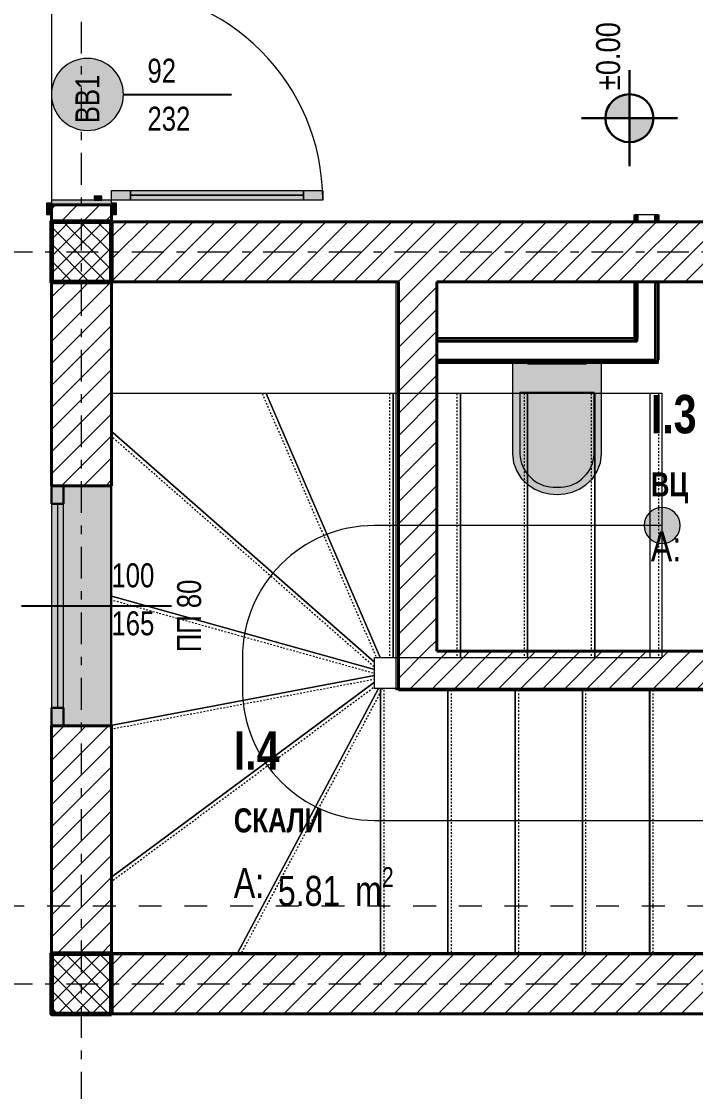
# Model space of a CAD drawing. Extents: x -1929 to 256751, y -18317 to 36108.
# Drawn here: x 59787 to 62595, y 7504 to 11962 of the extents above; entities that cross this region are included whole.
import ezdxf

# ---------------------------------------------------------------- set-up
doc = ezdxf.new("R2010")
doc.units = 0
doc.header["$LTSCALE"] = 5
doc.header["$MEASUREMENT"] = 0
doc.set_wipeout_variables(frame=1)
for name, pattern in [('- Двойно прекъснати линии', [1093.611073, 529.166651, -211.666656, 141.111112, -211.666656]), ('- Прекъснати линия', [423.333333, 211.666667, -211.666667]), ('Small Dashed', [282.222222, 141.111111, -141.111111]), ('Wipeout_Contour', [100000, 0, -100000])]:
    doc.linetypes.add(name, pattern=pattern)
for name, color, linetype in [('1 _ Конструкция - Недефинирани обекти.Structural - Bearing', 7, 'Continuous'), ('1 _ Плочи - Основни.Structural - Bearing', 7, 'Continuous'), ('1 _ Преградни_Стени - Външни .Non Structural - Bearing', 7, 'Continuous'), ('6 _ - Конструктивни оси.Dimensioning', 7, 'Continuous'), ('6 _ - Размери - Нива.Dimensioning', 7, 'Continuous'), ('Marker - Section', 7, 'Continuous'), ('Model Unit - Zone', 7, 'Continuous'), ('Structural - Bearing', 7, 'Continuous'), ('Structural - Stair & Railing', 7, 'Continuous')]:
    doc.layers.add(name, color=color, linetype=linetype)
doc.layers.add('3 _ - Обзавеждане - Вътрешно.Furniture', color=7, linetype='Continuous', true_color=0x6b6157)
doc.styles.add('GENERATED_STYLE_4', font='arial.ttf')
doc.styles.add('GENERATED_STYLE_5', font='arialbd.ttf')
doc.styles.add('GENERATED_STYLE_6', font='Cambria Math.ttf')
pattern_1 = [(45, (3052, 9842.58), (-45.961934, 45.961934), [])]
pattern_2 = [(180, (3052, 9842.58), (0, 99.99999), [0, -14.999998])]
pattern_3 = [(90, (3052, 9842.58), (-99.99999, 0), [0, -14.999998])]
pattern_4 = [(45, (3051.997, 9842.58), (-35.355335, 35.355335), []), (135, (3051.997, 9842.58), (35.355335, 35.355335), [])]

msp = doc.modelspace()

# ---------------------------------------------------------------- hatches: boundary and pattern name
at = {"layer": '1 _ Преградни_Стени - Външни .Non Structural - Bearing', "linetype": 'Continuous', "lineweight": 0, "true_color": 0xdedede}
for points in [[(62352.3, 11128.1), (62352.3, 11157), (62340.3, 11157), (62340.3, 11128.1)], [(62440.3, 11128.1), (62440.3, 11157), (62428.3, 11157), (62428.3, 11128.1)], [(62340.3, 10878.1), (62340.3, 10641.1), (62352.3, 10641.1), (62352.3, 10878.1)], [(62428.3, 10878.1), (62428.3, 10553.1), (62440.3, 10553.1), (62440.3, 10878.1)], [(62340.3, 10641.1), (61517.8, 10641.1), (61517.8, 10629.1), (62340.3, 10629.1)], [(62340.3, 10641.1), (62352.3, 10629.1), (62352.3, 10641.1)], [(62340.3, 10641.1), (62340.3, 10629.1), (62352.3, 10629.1)], [(62428.3, 10553.1), (61517.8, 10553.1), (61517.8, 10541.1), (62428.3, 10541.1)], [(62428.3, 10553.1), (62440.3, 10541.1), (62440.3, 10553.1)], [(62428.3, 10553.1), (62428.3, 10541.1), (62440.3, 10541.1)]]:
    msp.add_hatch(color=254, dxfattribs=at).paths.add_polyline_path(points)
at = {"layer": '1 _ Преградни_Стени - Външни .Non Structural - Bearing', "linetype": 'Continuous', "lineweight": 15}
h = msp.add_hatch(dxfattribs=at)
h.set_pattern_fill('8_ГИПС_02_0001', color=256, scale=0.5, style=0, pattern_type=2)
h.set_pattern_definition(pattern_3)
h.paths.add_polyline_path([(62352.3, 11128.1), (62352.3, 11157), (62340.3, 11157), (62340.3, 11128.1)])
h = msp.add_hatch(dxfattribs=at)
h.set_pattern_fill('8_ГИПС_02_0001', color=256, scale=0.5, style=0, pattern_type=2)
h.set_pattern_definition(pattern_3)
h.paths.add_polyline_path([(62340.3, 10878.1), (62340.3, 10641.1), (62352.3, 10641.1), (62352.3, 10878.1)])
h = msp.add_hatch(dxfattribs=at)
h.set_pattern_fill('8_ГИПС_02_0001', color=256, scale=0.5, style=0, pattern_type=2)
h.set_pattern_definition(pattern_2)
h.paths.add_polyline_path([(62428.3, 10553.1), (61517.8, 10553.1), (61517.8, 10541.1), (62428.3, 10541.1)])
h = msp.add_hatch(dxfattribs=at)
h.set_pattern_fill('8_ГИПС_02_0001', color=256, scale=0.5, style=0, pattern_type=2)
h.set_pattern_definition(pattern_2)
h.paths.add_polyline_path([(62428.3, 10553.1), (62428.3, 10541.1), (62440.3, 10541.1)])
at = {"layer": '3 _ - Обзавеждане - Вътрешно.Furniture', "linetype": 'Continuous', "lineweight": 0, "true_color": 0xdedede}
for points in [[(62203, 10161.1), (62203, 10541.1), (61833, 10541.1), (61833, 10161.1), (61837.3, 10123.7), (61850.1, 10088.4), (61870.7, 10056.9), (61898, 10031.1), (61925.2, 10013.9), (61954.7, 10001.3), (61985.9, 9993.6), (62018, 9991.1), (62050, 9993.6), (62081.2, 10001.3), (62110.8, 10013.9), (62138, 10031.1), (62165.2, 10056.9), (62185.8, 10088.4), (62198.6, 10123.7)], [(62141, 10541.1), (61895, 10541.1), (61895, 10536.1), (62141, 10536.1)]]:
    msp.add_hatch(color=254, dxfattribs=at).paths.add_polyline_path(points)
at = {"layer": '6 _ - Размери - Нива.Dimensioning', "linetype": 'Continuous', "lineweight": 50}
for points in [[(62319.5, 11559.2), (62319.5, 11659.2), (62281.3, 11651.6), (62248.8, 11629.9), (62227.1, 11597.5), (62219.5, 11559.2)], [(62319.5, 11559.2), (62319.5, 11459.2), (62357.8, 11466.8), (62390.2, 11488.5), (62411.9, 11520.9), (62419.5, 11559.2)]]:
    msp.add_hatch(color=256, dxfattribs=at).paths.add_polyline_path(points)
at = {"layer": 'Structural - Bearing', "linetype": 'Continuous', "lineweight": 0, "true_color": 0xdedede}
for points in [[(60062.3, 11808.1, 1), (60062.3, 11508.1, 1)], [(60162.3, 11258.1), (60162.3, 11218.1), (60242.3, 11218.1), (60242.3, 11258.1)], [(60962.3, 11238.1), (60962.3, 11258.1), (60242.3, 11258.1), (60242.3, 11238.1)], [(60962.3, 11218.1), (60962.3, 11238.1), (60242.3, 11238.1), (60242.3, 11218.1)], [(61042.3, 11218.1), (61042.3, 11258.1), (60962.3, 11258.1), (60962.3, 11218.1)], [(59912.3, 11206.1), (59893.3, 11206.1), (59893.3, 11156.1), (59912.3, 11156.1)], [(59912.3, 11198.1), (60162.3, 11198.1), (60162.3, 11218.1), (59912.3, 11218.1)], [(60122.3, 11218.1), (60122.3, 11234.1), (60090.3, 11234.1), (60090.3, 11218.1)], [(60181.3, 11206.1), (60162.3, 11206.1), (60162.3, 11156.1), (60181.3, 11156.1)], [(59912.3, 9028.1), (60162.3, 9028.1), (60162.3, 10028.1), (59912.3, 10028.1)], [(59912.3, 10028.1), (59912.3, 9953.1), (59962.3, 9953.1), (59962.3, 10028.1)], [(59912.3, 9953.1), (59912.3, 9103.1), (59962.3, 9103.1), (59962.3, 9953.1)], [(59962.3, 9028.1), (59962.3, 9103.1), (59912.3, 9103.1), (59912.3, 9028.1)]]:
    msp.add_hatch(color=254, dxfattribs=at).paths.add_polyline_path(points)
at = {"layer": 'Structural - Bearing', "linetype": 'Continuous', "lineweight": 15}
h = msp.add_hatch(dxfattribs=at)
h.set_pattern_fill('COMMON_BRICK_0001', color=256, scale=0.5, style=0, pattern_type=2)
h.set_pattern_definition(pattern_1)
h.paths.add_polyline_path([(59912.3, 11128.1), (60162.3, 11128.1), (60162.3, 11198.1), (59912.3, 11198.1)])
at = {"layer": 'Structural - Bearing', "linetype": 'Continuous', "lineweight": 13}
h = msp.add_hatch(dxfattribs=at)
h.set_pattern_fill('1_БЕТОН_СГЛОБЯЕМИ_ЕЛЕМЕН_E7', color=256, scale=0.5, style=0, pattern_type=2)
h.set_pattern_definition(pattern_4)
h.paths.add_polyline_path([(60162.3, 10878.1), (60162.3, 11128.1), (59912.3, 11128.1), (59912.3, 10878.1)])
at = {"layer": 'Structural - Bearing', "linetype": 'Continuous', "lineweight": 15}
h = msp.add_hatch(dxfattribs=at)
h.set_pattern_fill('COMMON_BRICK_0001', color=256, scale=0.5, style=0, pattern_type=2)
h.set_pattern_definition(pattern_1)
h.paths.add_polyline_path([(62340.3, 11128.1), (60162.3, 11128.1), (60162.3, 10878.1), (62340.3, 10878.1)])
h = msp.add_hatch(dxfattribs=at)
h.set_pattern_fill('COMMON_BRICK_0001', color=256, scale=0.5, style=0, pattern_type=2)
h.set_pattern_definition(pattern_1)
h.paths.add_polyline_path([(62340.3, 11128.1), (62340.3, 10878.1), (62352.3, 10878.1), (62352.3, 11128.1)])
h = msp.add_hatch(dxfattribs=at)
h.set_pattern_fill('COMMON_BRICK_0001', color=256, scale=0.5, style=0, pattern_type=2)
h.set_pattern_definition(pattern_1)
h.paths.add_polyline_path([(62352.3, 11128.1), (62352.3, 10878.1), (62428.3, 10878.1), (62428.3, 11128.1)])
h = msp.add_hatch(dxfattribs=at)
h.set_pattern_fill('COMMON_BRICK_0001', color=256, scale=0.5, style=0, pattern_type=2)
h.set_pattern_definition(pattern_1)
h.paths.add_polyline_path([(62428.3, 11128.1), (62428.3, 10878.1), (62440.3, 10878.1), (62440.3, 11128.1)])
h = msp.add_hatch(dxfattribs=at)
h.set_pattern_fill('COMMON_BRICK_0001', color=256, scale=0.5, style=0, pattern_type=2)
h.set_pattern_definition(pattern_1)
h.paths.add_polyline_path([(62440.3, 11128.1), (62440.3, 10878.1), (63510, 10878.1), (63510, 11128.1)])
h = msp.add_hatch(dxfattribs=at)
h.set_pattern_fill('COMMON_BRICK_0001', color=256, scale=0.5, style=0, pattern_type=2)
h.set_pattern_definition(pattern_1)
h.paths.add_polyline_path([(60162.3, 10878.1), (59912.3, 10878.1), (59912.3, 10028.1), (60162.3, 10028.1)])
h = msp.add_hatch(dxfattribs=at)
h.set_pattern_fill('COMMON_BRICK_0001', color=256, scale=0.5, style=0, pattern_type=2)
h.set_pattern_definition(pattern_1)
h.paths.add_polyline_path([(61517.8, 9338.1), (61517.8, 10878.1), (61357.8, 10878.1), (61357.8, 9338.1)])
h = msp.add_hatch(dxfattribs=at)
h.set_pattern_fill('COMMON_BRICK_0001', color=256, scale=0.5, style=0, pattern_type=2)
h.set_pattern_definition(pattern_1)
h.paths.add_polyline_path([(61517.8, 9338.1), (61357.8, 9338.1), (61357.8, 9178.1)])
h = msp.add_hatch(dxfattribs=at)
h.set_pattern_fill('COMMON_BRICK_0001', color=256, scale=0.5, style=0, pattern_type=2)
h.set_pattern_definition(pattern_1)
h.paths.add_polyline_path([(61517.8, 9338.1), (61357.8, 9178.1), (61517.8, 9178.1)])
h = msp.add_hatch(dxfattribs=at)
h.set_pattern_fill('COMMON_BRICK_0001', color=256, scale=0.5, style=0, pattern_type=2)
h.set_pattern_definition(pattern_1)
h.paths.add_polyline_path([(61517.8, 9178.1), (63600, 9178.1), (63600, 9338.1), (61517.8, 9338.1)])
h = msp.add_hatch(dxfattribs=at)
h.set_pattern_fill('COMMON_BRICK_0001', color=256, scale=0.5, style=0, pattern_type=2)
h.set_pattern_definition(pattern_1)
h.paths.add_polyline_path([(59912.3, 8078.1), (60162.3, 8078.1), (60162.3, 9028.1), (59912.3, 9028.1)])
h = msp.add_hatch(dxfattribs=at)
h.set_pattern_fill('COMMON_BRICK_0001', color=256, scale=0.5, style=0, pattern_type=2)
h.set_pattern_definition(pattern_1)
h.paths.add_polyline_path([(60162.3, 7828.1), (63510, 7828.1), (63510, 8078.1), (60162.3, 8078.1)])
at = {"layer": 'Structural - Stair & Railing', "linetype": 'Continuous', "lineweight": 20}
msp.add_hatch(color=256, dxfattribs=at).paths.add_polyline_path([(62455.5, 9937.3, 1), (62455.5, 9787.3, 1)])

# ---------------------------------------------------------------- linework, layer by layer
at = {"layer": '1 _ Плочи - Основни.Structural - Bearing', "linetype": 'Continuous', "lineweight": 20, "ltscale": 0.01, "flags": 128}
for points in [[(71912.3, 7828.1), (73712.3, 7828.1), (73712.3, 14728.1), (71912.3, 14728.1), (59912.3, 14728.1), (59912.3, 7828.1)], [(62998.3, 8078.1), (62998.3, 9178.1), (61347.8, 9178.1), (61347.8, 10878.1), (60162.3, 10878.1), (60162.3, 9178.1), (60162.3, 8078.1)]]:
    msp.add_lwpolyline(points, close=True, dxfattribs=at)
at = {"layer": '1 _ Преградни_Стени - Външни .Non Structural - Bearing', "linetype": 'Continuous', "lineweight": 35, "ltscale": 0.01}
for p, q in [((62352.3, 11157), (62352.3, 11128.1)), ((62428.3, 11128.1), (62428.3, 11157)), ((62352.3, 10878.1), (62352.3, 10641.1)), ((62428.3, 10629.1), (62428.3, 10878.1)), ((62352.3, 10629.1), (61517.8, 10629.1)), ((62352.3, 10629.1), (62352.3, 10641.1)), ((62352.3, 10629.1), (62352.3, 10641.1)), ((62428.3, 10553.1), (62428.3, 10629.1)), ((62428.3, 10553.1), (62428.3, 10629.1)), ((61517.8, 10553.1), (62352.3, 10553.1)), ((62352.3, 10553.1), (62428.3, 10553.1))]:
    msp.add_line(p, q, dxfattribs=at)
at = {"layer": '1 _ Преградни_Стени - Външни .Non Structural - Bearing', "linetype": 'Continuous', "lineweight": 40, "ltscale": 0.01}
for p, q in [((62352.3, 11128.1), (62340.3, 11128.1)), ((62352.3, 11128.1), (62340.3, 11128.1)), ((62428.3, 11128.1), (62352.3, 11128.1)), ((62428.3, 11128.1), (62352.3, 11128.1)), ((62440.3, 11128.1), (62428.3, 11128.1)), ((62440.3, 11128.1), (62428.3, 11128.1)), ((62340.3, 10878.1), (62352.3, 10878.1)), ((62340.3, 10878.1), (62352.3, 10878.1)), ((62352.3, 10878.1), (62428.3, 10878.1)), ((62352.3, 10878.1), (62428.3, 10878.1)), ((62428.3, 10878.1), (62440.3, 10878.1)), ((62428.3, 10878.1), (62440.3, 10878.1))]:
    msp.add_line(p, q, dxfattribs=at)
at = {"layer": '1 _ Преградни_Стени - Външни .Non Structural - Bearing', "linetype": 'Continuous', "lineweight": 15, "ltscale": 0.01, "flags": 128}
for points in [[(62352.3, 11157), (62340.3, 11157)], [(62440.3, 11157), (62428.3, 11157)], [(61517.8, 10641.1), (61517.8, 10629.1)], [(61517.8, 10553.1), (61517.8, 10541.1)], [(62440.3, 10541.1), (62440.3, 10553.1)]]:
    msp.add_lwpolyline(points, dxfattribs=at)
at = {"layer": '1 _ Преградни_Стени - Външни .Non Structural - Bearing', "linetype": 'Continuous', "lineweight": 35, "ltscale": 0.01, "flags": 128}
for points in [[(62340.3, 11157), (62340.3, 11128.1)], [(62440.3, 11128.1), (62440.3, 11157)], [(62340.3, 10878.1), (62340.3, 10641.1)], [(62440.3, 10553.1), (62440.3, 10878.1)], [(62340.3, 10641.1), (61517.8, 10641.1)], [(61517.8, 10541.1), (62440.3, 10541.1)]]:
    msp.add_lwpolyline(points, dxfattribs=at)
at = {"layer": '1 _ Преградни_Стени - Външни .Non Structural - Bearing', "linetype": 'Continuous', "lineweight": 13, "ltscale": 0.01, "flags": 128}
for points in [[(62428.3, 11157), (62352.3, 11157)], [(61517.8, 10629.1), (61517.8, 10553.1)]]:
    msp.add_lwpolyline(points, dxfattribs=at)
at = {"layer": '3 _ - Обзавеждане - Вътрешно.Furniture', "linetype": 'Continuous', "lineweight": 20, "ltscale": 0.01}
for p, q in [((62018, 10416.2), (61863, 10416.2)), ((61863, 10416.2), (61863, 10161.2)), ((62173, 10416.2), (62018, 10416.2)), ((62173, 10161.2), (62173, 10416.2)), ((62002.4, 10021.9), (62033.6, 10021.9))]:
    msp.add_line(p, q, dxfattribs=at)
at = {"layer": '3 _ - Обзавеждане - Вътрешно.Furniture', "linetype": 'Continuous', "lineweight": 20, "ltscale": 0.01, "flags": 128}
for points in [[(62203, 10161.1), (62203, 10541.1), (61833, 10541.1), (61833, 10161.1), (61837.3, 10123.7), (61850.1, 10088.4), (61870.7, 10056.9), (61898, 10031.1), (61925.2, 10013.9), (61954.7, 10001.3), (61985.9, 9993.6), (62018, 9991.1), (62050, 9993.6), (62081.2, 10001.3), (62110.8, 10013.9), (62138, 10031.1), (62165.2, 10056.9), (62185.8, 10088.4), (62198.6, 10123.7)], [(62141, 10541.1), (61895, 10541.1), (61895, 10536.1), (62141, 10536.1)]]:
    msp.add_lwpolyline(points, close=True, dxfattribs=at)
at = {"layer": '3 _ - Обзавеждане - Вътрешно.Furniture', "linetype": 'Continuous', "lineweight": 20, "ltscale": 0.01}
for centre, start, end in [((62009, 10167.9), 182.66, 267.3883), ((62026.9, 10167.9), 272.6117, 357.34)]:
    msp.add_arc(centre, 146.2, start, end, dxfattribs=at)
at = {"layer": '6 _ - Конструктивни оси.Dimensioning', "linetype": '- Двойно прекъснати линии', "lineweight": 13, "ltscale": 0.05}
msp.add_line((59427.6, 11003.1), (74113, 11003.1), dxfattribs=at)
at = {"layer": '6 _ - Размери - Нива.Dimensioning', "linetype": 'Continuous', "lineweight": 30, "ltscale": 0.01}
for p, q in [((62319.5, 11359.2), (62319.5, 11759.2)), ((62519.5, 11559.2), (62119.5, 11559.2))]:
    msp.add_line(p, q, dxfattribs=at)
msp.add_circle((62319.5, 11559.2), 100, dxfattribs=at)
at = {"layer": 'Marker - Section', "linetype": '- Прекъснати линия', "lineweight": 20, "ltscale": 0.09}
msp.add_line((57989.7, 8278.1), (74621.8, 8278.1), dxfattribs=at)
at = {"layer": 'Structural - Bearing', "linetype": 'Continuous', "lineweight": 25, "ltscale": 0.01}
for p, q in [((60212.3, 11658.1), (60662.3, 11658.1)), ((59787.3, 9528.1), (60412.3, 9528.1))]:
    msp.add_line(p, q, dxfattribs=at)
at = {"layer": 'Structural - Bearing', "linetype": 'Continuous', "lineweight": 15, "ltscale": 0.01}
for p, q in [((60162.3, 11258.1), (60242.3, 11258.1)), ((60162.3, 11218.1), (60162.3, 11258.1)), ((60242.3, 11258.1), (60242.3, 11218.1)), ((60962.3, 11238.1), (60242.3, 11238.1)), ((60962.3, 11218.1), (60962.3, 11258.1)), ((60962.3, 11258.1), (61042.3, 11258.1)), ((61042.3, 11258.1), (61042.3, 11218.1)), ((60162.3, 11218.1), (59912.3, 11218.1)), ((59912.3, 11218.1), (59912.3, 11198.1)), ((59912.3, 11198.1), (60162.3, 11198.1)), ((60122.3, 11234.1), (60090.3, 11234.1)), ((60090.3, 11234.1), (60090.3, 11218.1)), ((60090.3, 11218.1), (60122.3, 11218.1)), ((60122.3, 11218.1), (60122.3, 11234.1)), ((60162.3, 11198.1), (60162.3, 11218.1)), ((60242.3, 11218.1), (60162.3, 11218.1)), ((61042.3, 11218.1), (60962.3, 11218.1))]:
    msp.add_line(p, q, dxfattribs=at)
at = {"layer": 'Structural - Bearing', "linetype": 'Continuous', "lineweight": 18, "ltscale": 0.01}
for p, q in [((59893.3, 11156.1), (59893.3, 11206.1)), ((59893.3, 11206.1), (59912.3, 11206.1)), ((59912.3, 11206.1), (59912.3, 11156.1)), ((60162.3, 11156.1), (60162.3, 11206.1)), ((60162.3, 11206.1), (60181.3, 11206.1)), ((60181.3, 11206.1), (60181.3, 11156.1)), ((59912.3, 11156.1), (59893.3, 11156.1)), ((60181.3, 11156.1), (60162.3, 11156.1)), ((59912.3, 10028.1), (59912.3, 9028.1)), ((60162.3, 10028.1), (60162.3, 9028.1)), ((59912.3, 9953.1), (59912.3, 9103.1)), ((59937.3, 9953.1), (59937.3, 9103.1)), ((59962.3, 9103.1), (59962.3, 9953.1))]:
    msp.add_line(p, q, dxfattribs=at)
at = {"layer": 'Structural - Bearing', "linetype": 'Continuous', "lineweight": 40, "ltscale": 0.01}
for p, q in [((59912.3, 11198.1), (59912.3, 11156.1)), ((60162.3, 11198.1), (59912.3, 11198.1)), ((60162.3, 11198.1), (59912.3, 11198.1)), ((60162.3, 11198.1), (59912.3, 11198.1)), ((59912.3, 11198.1), (59912.3, 11156.1)), ((59912.3, 11198.1), (59912.3, 11156.1)), ((60162.3, 11198.1), (60162.3, 11156.1)), ((60162.3, 11198.1), (60162.3, 11156.1)), ((60162.3, 11198.1), (60162.3, 11156.1)), ((59912.3, 10028.1), (59962.3, 10028.1)), ((59912.3, 10028.1), (59962.3, 10028.1)), ((59912.3, 10028.1), (59962.3, 10028.1)), ((59962.3, 10028.1), (60162.3, 10028.1)), ((59962.3, 10028.1), (60162.3, 10028.1)), ((59912.3, 9028.1), (59962.3, 9028.1)), ((59912.3, 9028.1), (59962.3, 9028.1)), ((59912.3, 9028.1), (59962.3, 9028.1)), ((59962.3, 9028.1), (60162.3, 9028.1)), ((59962.3, 9028.1), (60162.3, 9028.1))]:
    msp.add_line(p, q, dxfattribs=at)
at = {"layer": 'Structural - Bearing', "linetype": 'Continuous', "lineweight": 30, "ltscale": 0.01}
for p, q in [((59912.3, 10028.1), (59912.3, 9953.1)), ((59962.3, 9953.1), (59962.3, 10028.1)), ((59912.3, 9953.1), (59962.3, 9953.1)), ((59962.3, 9103.1), (59912.3, 9103.1)), ((59912.3, 9103.1), (59912.3, 9028.1)), ((59962.3, 9028.1), (59962.3, 9103.1))]:
    msp.add_line(p, q, dxfattribs=at)
at = {"layer": 'Structural - Bearing', "linetype": 'Continuous', "lineweight": 15, "ltscale": 0.01, "flags": 128}
msp.add_lwpolyline([(60062.3, 11808.1, 1), (60062.3, 11508.1, 1)], format="xyb", close=True, dxfattribs=at)
for points in [[(60962.3, 11238.1), (60242.3, 11238.1), (60242.3, 11258.1), (60962.3, 11258.1)], [(60962.3, 11218.1), (60242.3, 11218.1), (60242.3, 11238.1), (60962.3, 11238.1)]]:
    msp.add_lwpolyline(points, close=True, dxfattribs=at)
at = {"layer": 'Structural - Bearing', "linetype": 'Continuous', "lineweight": 40, "ltscale": 0.01, "flags": 128}
for points in [[(59912.3, 11198.1), (59912.3, 11128.1)], [(60162.3, 11128.1), (60162.3, 11198.1)], [(62340.3, 11128.1), (60162.3, 11128.1)], [(63510, 11128.1), (62440.3, 11128.1)], [(59912.3, 10878.1), (59912.3, 10028.1)], [(60162.3, 10028.1), (60162.3, 10878.1)], [(60162.3, 10878.1), (61357.8, 10878.1)], [(61357.8, 10878.1), (61357.8, 9338.1)], [(61517.8, 10878.1), (62340.3, 10878.1)], [(61517.8, 9338.1), (61517.8, 10878.1)], [(62440.3, 10878.1), (63510, 10878.1)], [(61357.8, 9178.1), (61357.8, 9338.1)], [(63600, 9338.1), (61517.8, 9338.1)], [(61357.8, 9178.1), (63600, 9178.1)], [(59912.3, 9028.1), (59912.3, 8078.1)], [(60162.3, 8078.1), (60162.3, 9028.1)], [(63510, 8078.1), (60162.3, 8078.1)], [(60162.3, 7828.1), (63510, 7828.1)]]:
    msp.add_lwpolyline(points, dxfattribs=at)
at = {"layer": 'Structural - Bearing', "linetype": 'Continuous', "lineweight": 60, "ltscale": 0.01, "flags": 128}
msp.add_lwpolyline([(60162.3, 10878.1), (60162.3, 11128.1), (59912.3, 11128.1), (59912.3, 10878.1)], close=True, dxfattribs=at)
at = {"layer": 'Structural - Bearing', "linetype": 'Continuous', "lineweight": 15, "ltscale": 0.01}
msp.add_arc((60162.3, 11218.1), 880, 0, 90, dxfattribs=at)
at = {"layer": 'Structural - Stair & Railing', "linetype": 'Continuous', "lineweight": 13, "ltscale": 0.01}
for p, q in [((62405.5, 10412.3), (60157.8, 10412.3)), ((60157.8, 10412.3), (60157.8, 8083.5)), ((62405.5, 9312.3), (62405.5, 10412.3)), ((61257.8, 9183.5), (61257.8, 9312.3)), ((61257.8, 9312.3), (62405.5, 9312.3)), ((62405.5, 9183.5), (61257.8, 9183.5)), ((62405.5, 8083.5), (62405.5, 9183.5)), ((60157.8, 8083.5), (62405.5, 8083.5))]:
    msp.add_line(p, q, dxfattribs=at)
at = {"layer": 'Structural - Stair & Railing', "linetype": 'Continuous', "lineweight": 18, "ltscale": 0.01}
for p, q in [((60806.6, 10412.3), (60157.8, 10412.3)), ((60157.8, 10412.3), (60157.8, 10257.9)), ((61335.5, 10412.3), (60806.6, 10412.3)), ((60806.6, 10412.3), (61281.6, 9312.3)), ((61281.6, 9312.3), (60806.6, 10412.3)), ((61335.5, 10412.3), (61335.5, 9312.3)), ((61615.5, 10412.3), (61335.5, 10412.3)), ((61335.5, 9312.3), (61335.5, 10412.3)), ((61895.5, 10412.3), (61615.5, 10412.3)), ((61615.5, 10412.3), (61615.5, 9312.3)), ((61615.5, 9312.3), (61615.5, 10412.3)), ((62175.5, 10412.3), (61895.5, 10412.3)), ((61895.5, 10412.3), (61895.5, 9312.3)), ((61895.5, 9312.3), (61895.5, 10412.3)), ((62455.5, 10412.3), (62175.5, 10412.3)), ((62175.5, 10412.3), (62175.5, 9312.3)), ((62175.5, 9312.3), (62175.5, 10412.3)), ((62455.5, 9312.3), (62455.5, 10412.3)), ((60157.8, 10257.9), (61257.8, 9293.2)), ((61257.8, 9293.2), (60157.8, 10257.9)), ((60157.8, 10257.9), (60157.8, 9569.6)), ((62175.5, 9862.3), (61257.8, 9862.3)), ((62455.5, 9862.3), (62175.5, 9862.3)), ((60157.8, 9569.6), (61257.8, 9262.3)), ((61257.8, 9262.3), (60157.8, 9569.6)), ((60157.8, 9569.6), (60157.8, 9208.5)), ((60707.8, 9312.3), (60707.8, 9208.5)), ((61257.8, 9293.2), (61257.8, 9312.3)), ((61257.8, 9312.3), (61281.6, 9312.3)), ((61257.8, 9262.3), (61257.8, 9293.2)), ((61281.6, 9312.3), (61335.5, 9312.3)), ((61335.5, 9312.3), (61615.5, 9312.3)), ((61615.5, 9312.3), (61895.5, 9312.3)), ((61895.5, 9312.3), (62175.5, 9312.3)), ((62175.5, 9312.3), (62455.5, 9312.3)), ((60157.8, 9029), (61257.8, 9238.1)), ((61257.8, 9238.1), (60157.8, 9029)), ((61257.8, 9238.1), (61257.8, 9262.3)), ((61257.8, 9209.6), (61257.8, 9238.1)), ((60157.8, 8395), (61257.8, 9209.6)), ((61257.8, 9209.6), (60157.8, 8395)), ((60157.8, 9208.5), (60157.8, 9029)), ((60707.8, 9208.5), (60707.8, 9183.5)), ((61257.8, 9208.5), (61257.8, 9209.6)), ((61257.8, 9183.5), (61257.8, 9208.5)), ((60688.1, 8083.5), (61275.1, 9183.5)), ((61275.1, 9183.5), (60688.1, 8083.5)), ((61275.1, 9183.5), (61257.8, 9183.5)), ((61283.4, 9183.5), (61275.1, 9183.5)), ((61283.4, 8083.5), (61283.4, 9183.5)), ((61283.4, 9183.5), (61283.4, 8083.5)), ((61563.4, 9183.5), (61283.4, 9183.5)), ((61563.4, 8083.5), (61563.4, 9183.5)), ((61563.4, 9183.5), (61563.4, 8083.5)), ((61843.4, 9183.5), (61563.4, 9183.5)), ((61843.4, 8083.5), (61843.4, 9183.5)), ((61843.4, 9183.5), (61843.4, 8083.5)), ((62123.4, 9183.5), (61843.4, 9183.5)), ((62123.4, 8083.5), (62123.4, 9183.5)), ((62123.4, 9183.5), (62123.4, 8083.5)), ((62403.4, 9183.5), (62123.4, 9183.5)), ((62403.4, 8083.5), (62403.4, 9183.5)), ((62403.4, 9183.5), (62403.4, 8083.5)), ((62683.4, 9183.5), (62403.4, 9183.5)), ((60157.8, 9029), (60157.8, 8395)), ((61257.8, 8633.5), (62683.4, 8633.5)), ((60157.8, 8395), (60157.8, 8083.5)), ((60157.8, 8083.5), (60688.1, 8083.5)), ((60688.1, 8083.5), (61283.4, 8083.5)), ((61283.4, 8083.5), (61563.4, 8083.5)), ((61563.4, 8083.5), (61843.4, 8083.5)), ((61843.4, 8083.5), (62123.4, 8083.5)), ((62123.4, 8083.5), (62403.4, 8083.5)), ((62403.4, 8083.5), (62683.4, 8083.5))]:
    msp.add_line(p, q, dxfattribs=at)
at = {"layer": 'Structural - Stair & Railing', "linetype": 'Small Dashed', "lineweight": 13, "ltscale": 0.01}
for p, q in [((60790.2, 10412.3), (61265.3, 9312.3)), ((61320.5, 10412.3), (61320.5, 9312.3)), ((61600.5, 10412.3), (61600.5, 9312.3)), ((61880.5, 10412.3), (61880.5, 9312.3)), ((62160.5, 10412.3), (62160.5, 9312.3)), ((62440.5, 10412.3), (62440.5, 9312.3)), ((60157.8, 10237.9), (61257.8, 9273.3)), ((60157.8, 9554), (61257.8, 9246.8)), ((60157.8, 9013.8), (61257.8, 9222.8)), ((60157.8, 8376.3), (61257.8, 9191)), ((60705.1, 8083.5), (61292.1, 9183.5)), ((61298.4, 8083.5), (61298.4, 9183.5)), ((61578.4, 8083.5), (61578.4, 9183.5)), ((61858.4, 8083.5), (61858.4, 9183.5)), ((62138.4, 8083.5), (62138.4, 9183.5)), ((62418.4, 8083.5), (62418.4, 9183.5))]:
    msp.add_line(p, q, dxfattribs=at)
at = {"layer": 'Structural - Stair & Railing', "linetype": 'Continuous', "lineweight": 18, "ltscale": 0.01, "flags": 128}
msp.add_lwpolyline([(62455.5, 9937.3, 1), (62455.5, 9787.3, 1)], format="xyb", close=True, dxfattribs=at)
at = {"layer": 'Structural - Stair & Railing', "linetype": 'Continuous', "lineweight": 18, "ltscale": 0.01}
for centre, start, end in [((61257.8, 9312.3), 90, 180), ((61257.8, 9183.5), 180, 270)]:
    msp.add_arc(centre, 550, start, end, dxfattribs=at)

# ---------------------------------------------------------------- texts
at = {"layer": '6 _ - Размери - Нива.Dimensioning', "linetype": 'Continuous', "lineweight": 35, "insert": (62282.1, 11675.8), "char_height": 100, "attachment_point": 7, "rotation": 90, "style": 'GENERATED_STYLE_6'}
msp.add_mtext('\\A1;{\\W0.850000x;\\pql;\\fCentury Gothic|b0|i0|c0|p34;±0.00}', dxfattribs=at)
at = {"layer": 'Model Unit - Zone', "linetype": 'Continuous', "lineweight": 13, "attachment_point": 1}
for s, insert, char_height, style in [('\\A1;{\\W0.800000x;\\pql;\\pt0;\\fCentury Gothic|b1|i0|c204|p34;I.3}', (62408.7, 10406.6), 160, 'GENERATED_STYLE_5'), ('\\A1;{\\W0.800000x;\\pql;\\pt0;\\fCentury Gothic|b0|i0|c204|p34;A: }', (62408.7, 9837.9), 125, 'GENERATED_STYLE_4'), ('\\A1;{\\W0.800000x;\\pql;\\pt0;\\fCentury Gothic|b1|i0|c204|p34;I.4}', (60671.9, 9004.7), 160, 'GENERATED_STYLE_5'), ('\\A1;{\\W0.800000x;\\pql;\\pt0;\\fCentury Gothic|b0|i0|c204|p34;A: }', (60671.9, 8436), 125, 'GENERATED_STYLE_4'), ('\\A1;{\\W0.800000x;\\pql;\\pt0,100;\\fCentury Gothic|b0|i0|c204|p34;5.81\\fCentury Gothic|b0|i0|c204|p34;\\A1{\\H.66x;\\S^  ;}\\fCentury Gothic|b0|i0|c204|p34; m\\fCentury Gothic|b0|i0|c204|p34;\\A1{\\H.66x;\\S2^  ;}}', (60855.4, 8439.1), 125, 'GENERATED_STYLE_4')]:
    msp.add_mtext(s, dxfattribs=dict(at, insert=insert, char_height=char_height, style=style))
at = {"layer": 'Model Unit - Zone', "linetype": 'Continuous', "lineweight": 35, "char_height": 100, "attachment_point": 1, "style": 'GENERATED_STYLE_5'}
for s, insert in [('\\A1;{\\W0.800000x;\\pql;\\pt0;\\fCentury Gothic|b1|i0|c204|p34;ВЦ}', (62408.7, 10083.3)), ('\\A1;{\\W0.800000x;\\pql;\\pt0;\\fCentury Gothic|b1|i0|c204|p34;СКАЛИ}', (60671.9, 8683.9))]:
    msp.add_mtext(s, dxfattribs=dict(at, insert=insert))
at = {"layer": 'Structural - Bearing', "linetype": 'Continuous', "lineweight": 25, "char_height": 100, "attachment_point": 7}
for s, insert, style in [('\\A1;{\\W0.800000x;\\pql;\\pt100;\\fCentury Gothic|b0|i0|c204|p34;92}', (60312.3, 11705.6), 'GENERATED_STYLE_4'), ('\\A1;{\\W0.800000x;\\pql;\\pt100;\\fCentury Gothic|b0|i0|c204|p34;232}', (60312.3, 11505.6), 'GENERATED_STYLE_4'), ('\\A1;{\\W0.800000x;\\pql;\\pt0;\\fCentury Gothic|b0|i0|c0|p34;100\\fCentury Gothic|b0|i0|c0|p34;\\A1{\\H.66x;\\S^  ;}\\fCentury Gothic|b0|i0|c0|p34;\\fCentury Gothic|b0|i0|c0|p34;}', (60162.3, 9575.6), 'GENERATED_STYLE_6'), ('\\A1;{\\W0.800000x;\\pql;\\pt0;\\fCentury Gothic|b0|i0|c0|p34;165\\fCentury Gothic|b0|i0|c0|p34;\\A1{\\H.66x;\\S^  ;}\\fCentury Gothic|b0|i0|c0|p34;\\fCentury Gothic|b0|i0|c0|p34;}', (60162.3, 9375.6), 'GENERATED_STYLE_6')]:
    msp.add_mtext(s, dxfattribs=dict(at, insert=insert, style=style))
at = {"layer": 'Structural - Bearing', "linetype": 'Continuous', "lineweight": 25, "char_height": 100, "attachment_point": 7, "rotation": 90}
for s, insert, style in [('\\A1;{\\W0.800000x;\\pql;\\pt100;\\fCentury Gothic|b0|i0|c204|p34;ВВ1}', (60112.3, 11538.1), 'GENERATED_STYLE_4'), ('\\A1;{\\W0.800000x;\\pql;\\pt0;\\fCentury Gothic|b0|i0|c0|p34;ПП 80\\fCentury Gothic|b0|i0|c0|p34;\\A1{\\H.66x;\\S^  ;}\\fCentury Gothic|b0|i0|c0|p34;\\fCentury Gothic|b0|i0|c0|p34;}', (60564.8, 9334.3), 'GENERATED_STYLE_6')]:
    msp.add_mtext(s, dxfattribs=dict(at, insert=insert, style=style))

# ---------------------------------------------------------------- next in the draw order: wipeouts: each hides what was drawn before it
at = {"color": 254, "linetype": 'Wipeout_Contour', "lineweight": 0, "ltscale": 57933.307311, "true_color": 0xdedede}
msp.add_wipeout([(60162.3, 7828.1), (60162.3, 8078.1), (59912.3, 8078.1), (59912.3, 7828.1)], dxfattribs=at).dxf.layer = '1 _ Конструкция - Недефинирани обекти.Structural - Bearing'

# ---------------------------------------------------------------- next in the draw order: hatches: boundary and pattern name
at = {"layer": '1 _ Конструкция - Недефинирани обекти.Structural - Bearing', "linetype": 'Continuous', "lineweight": 13}
h = msp.add_hatch(dxfattribs=at)
h.set_pattern_fill('1_БЕТОН_СГЛОБЯЕМИ_ЕЛЕМЕН_E7', color=256, scale=0.5, style=0, pattern_type=2)
h.set_pattern_definition(pattern_4)
h.paths.add_polyline_path([(60162.3, 7828.1), (60162.3, 8078.1), (59912.3, 8078.1), (59912.3, 7828.1)])

# ---------------------------------------------------------------- next in the draw order: linework, layer by layer
at = {"layer": '1 _ Конструкция - Недефинирани обекти.Structural - Bearing', "linetype": 'Continuous', "lineweight": 60, "ltscale": 0.01, "flags": 128}
msp.add_lwpolyline([(60162.3, 7828.1), (60162.3, 8078.1), (59912.3, 8078.1), (59912.3, 7828.1)], close=True, dxfattribs=at)
at = {"layer": '6 _ - Конструктивни оси.Dimensioning', "linetype": '- Двойно прекъснати линии', "lineweight": 13, "ltscale": 0.05}
for p, q in [((60037.3, 7454.4), (60037.3, 14928.4)), ((59427.6, 7953.1), (74113, 7953.1))]:
    msp.add_line(p, q, dxfattribs=at)

doc.saveas('drawing.dxf')
